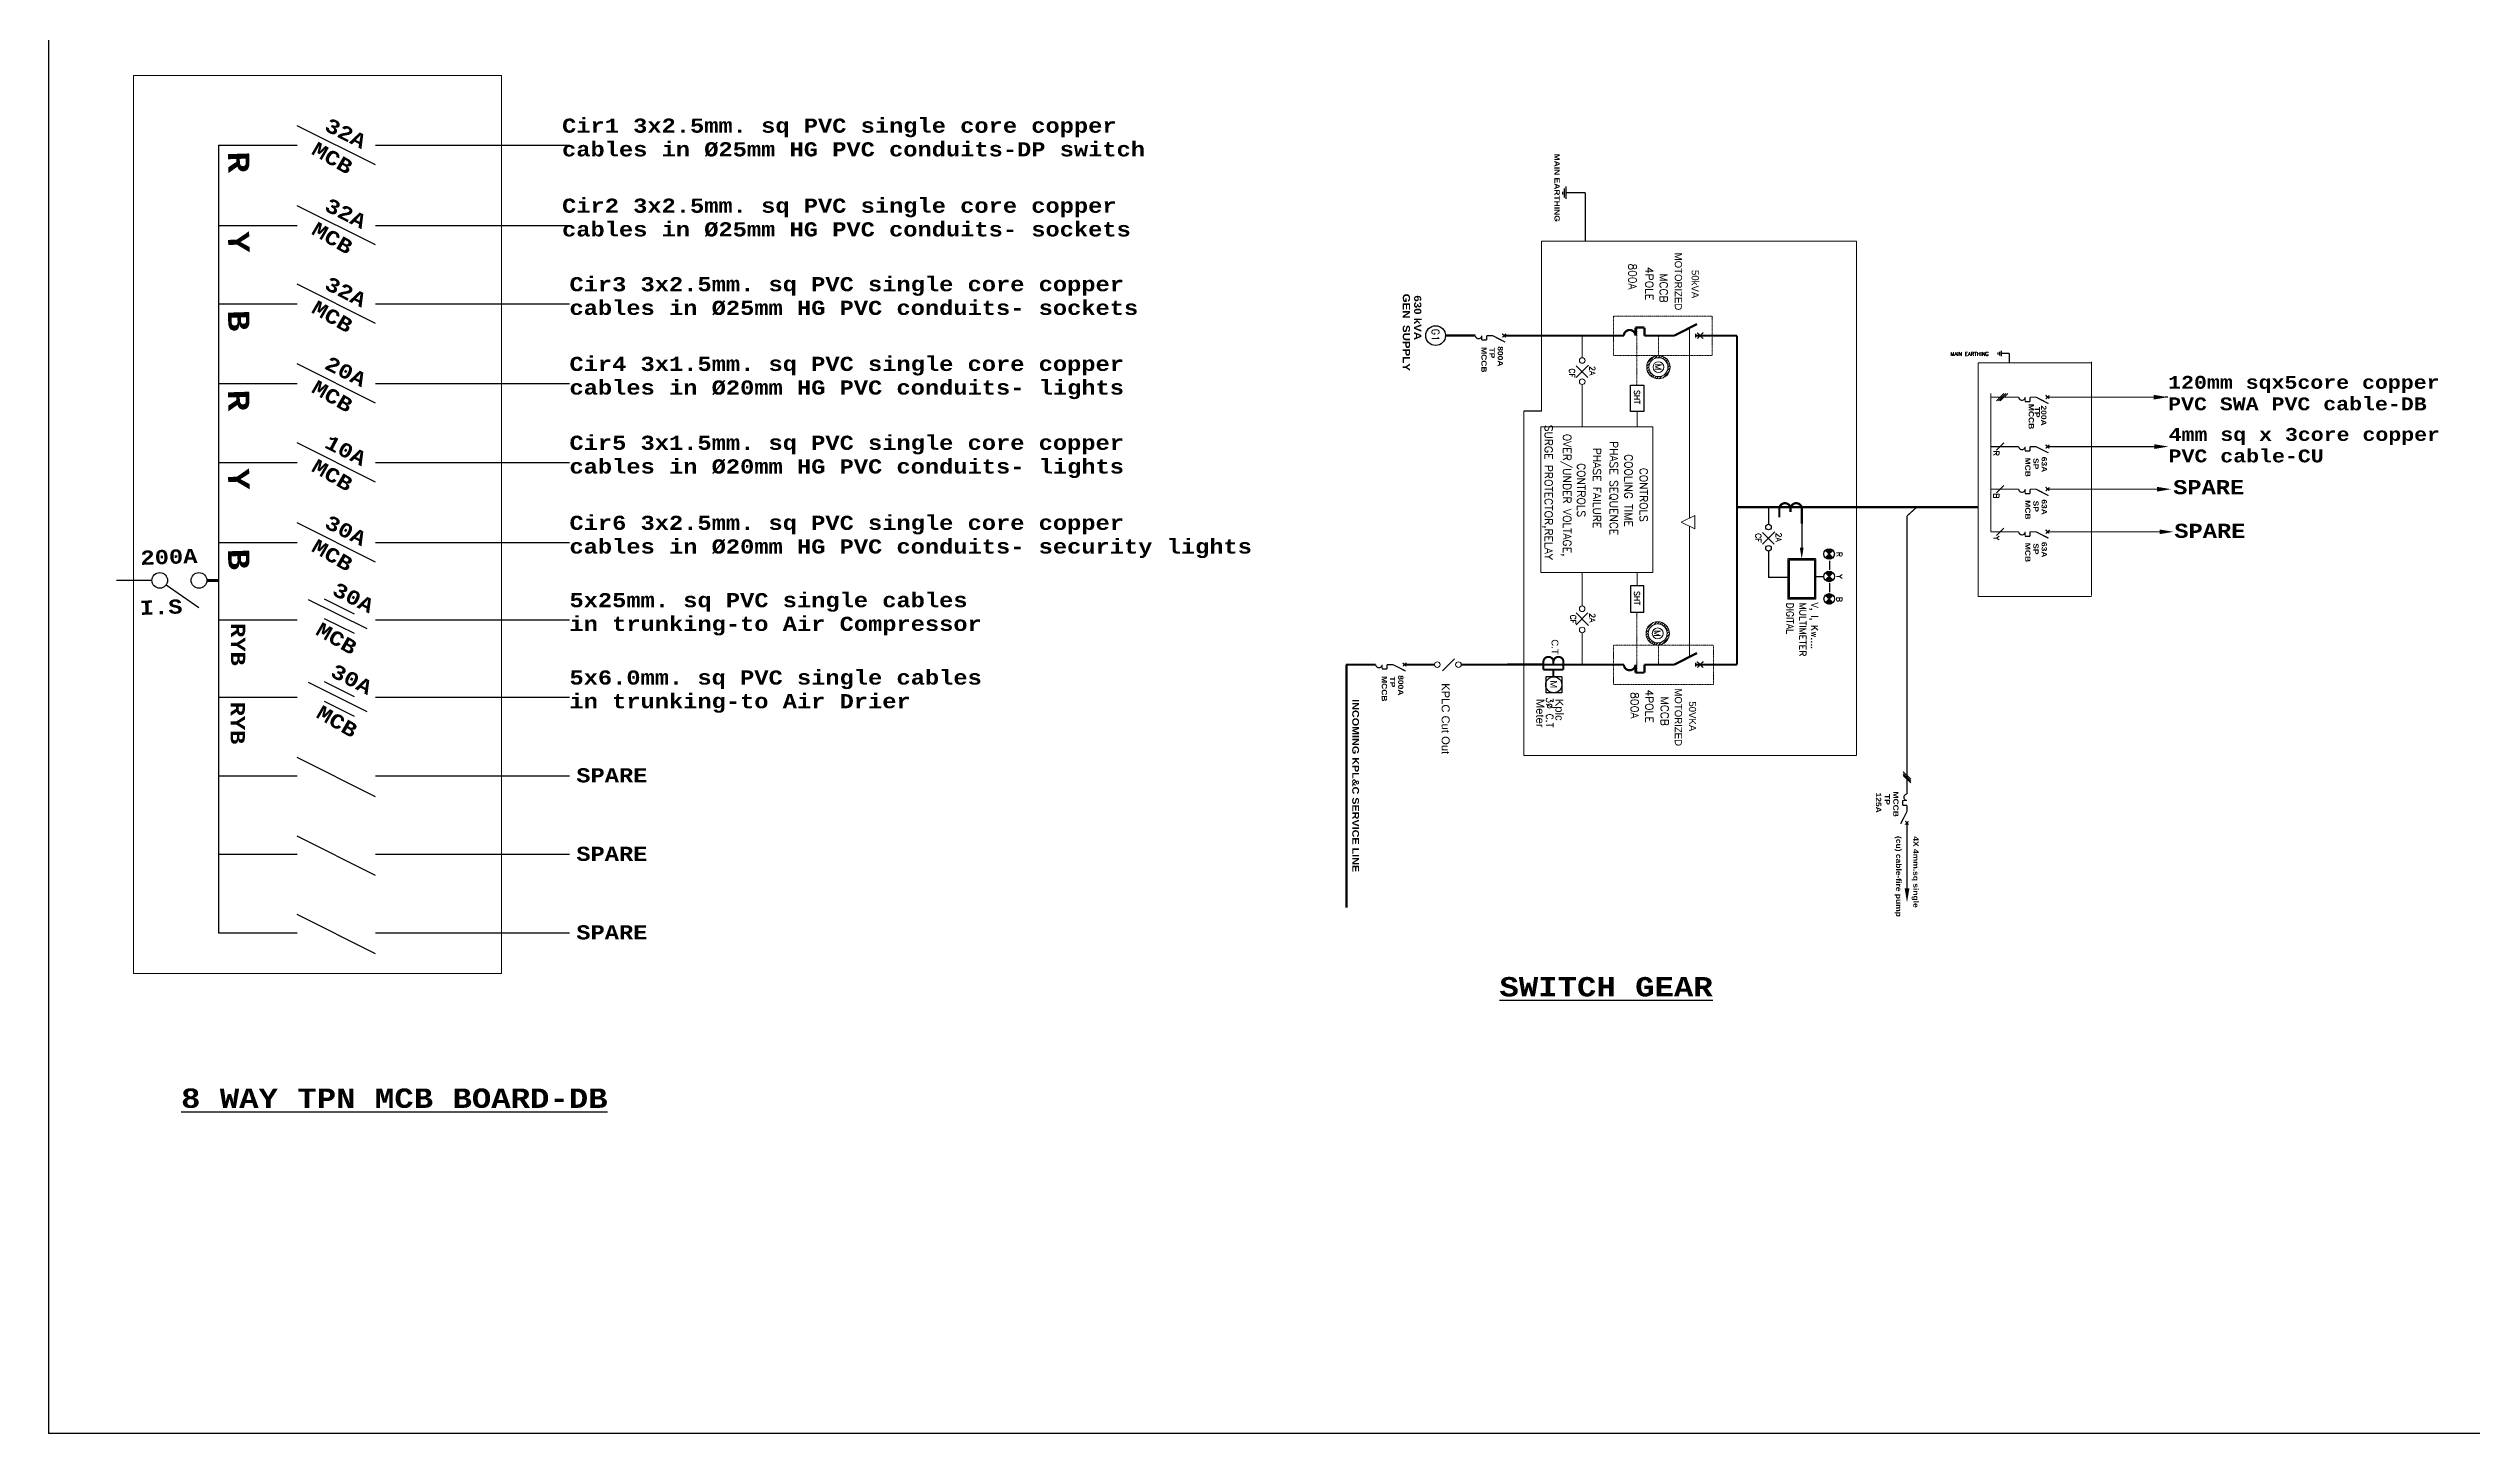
# Model space of a CAD drawing. Header units: millimetres. Extents: x 3554773 to 3850347, y -1853213 to -1653133.
# Drawn here: x 3554773 to 3733527, y -1853213 to -1751071 of the extents above; entities that cross this region are included whole.
import ezdxf

# ---------------------------------------------------------------- set-up
doc = ezdxf.new("R2010")
doc.units = ezdxf.units.MM
doc.header["$MEASUREMENT"] = 0
for name, pattern in [('CENTER', [2, 1.25, -0.25, 0.25, -0.25]), ('DASHED100', [700, 200, -150, 200, -150]), ('HIDDEN2', [0.1875, 0.125, -0.0625])]:
    doc.linetypes.add(name, pattern=pattern)
for name, color, linetype in [('25LINE', 5, 'Continuous'), ('35LINE', 2, 'Continuous'), ('COLS', 6, 'Continuous'), ('LI', 6, 'Continuous'), ('SP', 4, 'Continuous'), ('TITLE_BLOCK', 7, 'Continuous'), ('TX200', 3, 'Continuous'), ('W', 7, 'CENTER')]:
    doc.layers.add(name, color=color, linetype=linetype)
doc.layers.add('title', color=10, linetype='Continuous', lineweight=30)
doc.styles.add('GENERATED_STYLE_1', font='arial.ttf')
doc.styles.add('GENERATED_STYLE_4', font='comici.ttf')
doc.styles.add('ROMANS', font='romans', dxfattribs={"height": 100})
doc.styles.add('style1', font='')
doc.styles.get('style1').set_extended_font_data('Arial Black')

msp = doc.modelspace()

# ---------------------------------------------------------------- hatches: boundary and pattern name
at = {"layer": 'LI', "lineweight": 0}
h = msp.add_hatch(dxfattribs=at)
h.set_pattern_fill('ANSI31', scale=1159.136227, angle=-90, style=0)
h.set_pattern_definition([(225, (1043371.98, 192480.73), (-102.454136, 102.454136), [])])
edge = h.paths.add_edge_path(flags=17)
edge.add_arc((3673544, -1774573), 698, 0, 360)
edge = h.paths.add_edge_path()
edge.add_arc((3673544, -1774573), 863, 0, 360)
h = msp.add_hatch(dxfattribs=at)
h.set_pattern_fill('ANSI31', scale=521.611302, angle=-90, style=0)
h.set_pattern_definition([(225, (2116976.64, -302089.253), (-46.1043611, 46.1043611), [])])
h.paths.add_polyline_path([(3685860, -1788076, -0.1989124), (3686135, -1787962, -0.1989124), (3686410, -1788076), (3686135, -1788351)])
h.paths.add_polyline_path([(3685860, -1788627), (3686135, -1788351), (3686410, -1788627, -0.1989124), (3686135, -1788741, -0.1989124)])
h = msp.add_hatch(dxfattribs=at)
h.set_pattern_fill('ANSI31', scale=521.611302, angle=-90, style=0)
h.set_pattern_definition([(225, (2116979.45, -303745.976), (-46.1043611, 46.1043611), [])])
h.paths.add_polyline_path([(3685862, -1789733, -0.1989124), (3686138, -1789618, -0.1989124), (3686413, -1789733), (3686138, -1790008)])
h.paths.add_polyline_path([(3685862, -1790283), (3686138, -1790008), (3686413, -1790283, -0.1989124), (3686138, -1790397, -0.1989124)])
h = msp.add_hatch(dxfattribs=at)
h.set_pattern_fill('ANSI31', scale=521.611302, angle=-90, style=0)
h.set_pattern_definition([(225, (2116982.26, -305402.7), (-46.1043611, 46.1043611), [])])
h.paths.add_polyline_path([(3685865, -1791389, -0.1989124), (3686141, -1791275, -0.1989124), (3686416, -1791389), (3686141, -1791665)])
h.paths.add_polyline_path([(3685865, -1791940), (3686141, -1791665), (3686416, -1791940, -0.1989124), (3686141, -1792054, -0.1989124)])
h = msp.add_hatch(dxfattribs=at)
h.set_pattern_fill('ANSI31', scale=1159.136227, angle=-90, style=0)
h.set_pattern_definition([(225, (1043316.97, 172846.46), (-102.454136, 102.454136), [])])
edge = h.paths.add_edge_path(flags=17)
edge.add_arc((3673489, -1794207), 698, 0, 360)
edge = h.paths.add_edge_path()
edge.add_arc((3673489, -1794207), 863, 0, 360)

# ---------------------------------------------------------------- linework, layer by layer
at = {"layer": '35LINE', "color": 7, "lineweight": 30}
for p, q in [((3578905, -1759660), (3573115, -1756765)), ((3567325, -1758213), (3573115, -1758213)), ((3578905, -1758213), (3593208, -1758213)), ((3567325, -1764116), (3573115, -1764116)), ((3578905, -1765564), (3573115, -1762669)), ((3578905, -1764116), (3593208, -1764116)), ((3578905, -1771354), (3573115, -1768459)), ((3567325, -1769906), (3573115, -1769906)), ((3578905, -1769906), (3593208, -1769906)), ((3578905, -1777229), (3573115, -1774334)), ((3567325, -1775782), (3573115, -1775782)), ((3578905, -1775782), (3593208, -1775782)), ((3578905, -1783047), (3573115, -1780152)), ((3567325, -1781599), (3573115, -1781599)), ((3578905, -1781599), (3593208, -1781599)), ((3567325, -1787503), (3573115, -1787503)), ((3578905, -1788950), (3573115, -1786055)), ((3578905, -1787503), (3593208, -1787503)), ((3562404, -1790298), (3559795, -1790298)), ((3563460, -1790626), (3565878, -1792287)), ((3578277, -1793881), (3573962, -1791723)), ((3577348, -1792784), (3575143, -1791681)), ((3567325, -1793207), (3573115, -1793207)), ((3577348, -1794225), (3575143, -1793123)), ((3578905, -1793207), (3593208, -1793207)), ((3578277, -1799985), (3573962, -1797827)), ((3577348, -1798888), (3575143, -1797785)), ((3567325, -1798911), (3573115, -1798911)), ((3577348, -1800329), (3575143, -1799227)), ((3578905, -1798911), (3593208, -1798911)), ((3578905, -1806262), (3573115, -1803367)), ((3567325, -1804701), (3573115, -1804701)), ((3578905, -1804701), (3593208, -1804701)), ((3578905, -1804701), (3593208, -1804701)), ((3567325, -1810491), (3573115, -1810491)), ((3578905, -1812052), (3573115, -1809157)), ((3578905, -1810491), (3593208, -1810491)), ((3578905, -1817842), (3573115, -1814947)), ((3567325, -1816281), (3573115, -1816281)), ((3578905, -1816281), (3593208, -1816281))]:
    msp.add_line(p, q, dxfattribs=at)
at = {"layer": '35LINE', "color": 7}
msp.add_line((3566457, -1790298), (3567325, -1790298), dxfattribs=at)
at = {"layer": '35LINE', "color": 7, "lineweight": 30}
for centre in [(3562983, -1790298), (3565878, -1790298)]:
    msp.add_circle(centre, 579, dxfattribs=at)
at = {"layer": 'COLS', "color": 7, "linetype": 'Continuous', "lineweight": 15, "ltscale": 20}
for p, q in [((3561037, -1753072), (3588201, -1753072)), ((3561037, -1819299), (3561037, -1753072)), ((3588201, -1819299), (3588201, -1753072)), ((3561037, -1819299), (3588205, -1819299))]:
    msp.add_line(p, q, dxfattribs=at)
at = {"layer": 'COLS', "color": 7, "linetype": 'CENTER', "lineweight": 15, "ltscale": 20}
for p, q in [((3664925, -1765280), (3664925, -1777824)), ((3664925, -1765280), (3688155, -1765280)), ((3688155, -1765280), (3688155, -1803208)), ((3705485, -1774246), (3697132, -1774246)), ((3697132, -1791477), (3697132, -1774246)), ((3705485, -1791411), (3705485, -1774181)), ((3663602, -1777824), (3663602, -1803241)), ((3705485, -1791486), (3697132, -1791477)), ((3663604, -1803208), (3688155, -1803208))]:
    msp.add_line(p, q, dxfattribs=at)
at = {"layer": 'COLS', "color": 7}
for p, q in [((3665226, -1797402), (3665226, -1798585)), ((3666409, -1797402), (3665226, -1797402)), ((3666409, -1797402), (3666409, -1798585)), ((3666409, -1798585), (3665226, -1798585))]:
    msp.add_line(p, q, dxfattribs=at)
for points in [[(3671490, -1777841), (3671490, -1775907), (3672477, -1775907), (3672477, -1777841)], [(3671490, -1790707), (3671490, -1792641), (3672477, -1792641), (3672477, -1790707)]]:
    msp.add_lwpolyline(points, close=True, dxfattribs=at)
for centre, radius in [((3657108, -1772244), 729), ((3686135, -1788351), 389), ((3686138, -1790008), 389), ((3686141, -1791665), 389), ((3665818, -1797994), 592)]:
    msp.add_circle(centre, radius, dxfattribs=at)
at = {"layer": 'LI', "color": 7, "lineweight": 9}
for p, q in [((3698488, -1777060), (3699034, -1776513)), ((3698627, -1777060), (3699174, -1776513)), ((3698761, -1777060), (3699308, -1776513)), ((3698488, -1780703), (3699034, -1780157)), ((3698488, -1783845), (3699034, -1783299)), ((3698488, -1786988), (3699034, -1786441)), ((3691609, -1804420), (3692155, -1804966)), ((3691609, -1804559), (3692155, -1805106)), ((3691609, -1804693), (3692155, -1805239))]:
    msp.add_line(p, q, dxfattribs=at)
at = {"layer": 'LI', "color": 7, "linetype": 'DASHED100', "lineweight": 25}
msp.add_line((3711121, -1776786), (3710808, -1776786), dxfattribs=at)
at = {"layer": 'LI', "color": 7, "linetype": 'Continuous', "lineweight": 25}
msp.add_line((3664925, -1777824), (3663602, -1777824), dxfattribs=at)
at = {"layer": 'LI', "color": 7, "lineweight": 15}
for p, q in [((3664870, -1778981), (3664870, -1789705)), ((3673142, -1778981), (3664870, -1778981)), ((3673142, -1789705), (3673142, -1778981)), ((3676217, -1785509), (3675224, -1786006)), ((3676217, -1785509), (3676217, -1786503)), ((3675224, -1786006), (3676217, -1786503)), ((3664870, -1789705), (3673142, -1789705))]:
    msp.add_line(p, q, dxfattribs=at)
at = {"layer": 'LI', "color": 7}
for p, q in [((3684116, -1786106), (3684114, -1788324)), ((3686164, -1788857), (3686164, -1789512)), ((3685134, -1790008), (3685748, -1790008)), ((3686167, -1790514), (3686167, -1791169))]:
    msp.add_line(p, q, dxfattribs=at)
at = {"layer": 'LI', "color": 7, "lineweight": 50}
msp.add_line((3663807, -1796712), (3663807, -1796712), dxfattribs=at)
at = {"layer": 'LI', "color": 7, "lineweight": 9}
for centre, radius in [((3673544, -1774573), 863), ((3673544, -1774573), 698), ((3673489, -1794207), 863), ((3673489, -1794207), 698)]:
    msp.add_circle(centre, radius, dxfattribs=at)
at = {"layer": 'LI', "color": 7, "lineweight": 0}
for centre in [(3673544, -1774573), (3673489, -1794207)]:
    msp.add_circle(centre, 400, dxfattribs=at)
at = {"layer": 'LI', "color": 7}
msp.add_solid([(3683976, -1787885), (3684252, -1787885), (3684114, -1788713)], dxfattribs=at)
at = {"layer": 'SP', "color": 7}
for p, q in [((3666489, -1761833), (3666489, -1761634)), ((3666619, -1762064), (3666619, -1761402)), ((3666748, -1762152), (3666748, -1761261)), ((3666748, -1761707), (3666748, -1761707)), ((3668141, -1761707), (3666748, -1761707)), ((3668141, -1761707), (3668141, -1765280)), ((3676268, -1772127), (3676268, -1772379)), ((3698618, -1773637), (3698618, -1773503)), ((3698734, -1773701), (3698734, -1773433)), ((3698859, -1773768), (3698859, -1773366)), ((3699423, -1773567), (3698859, -1773567)), ((3699423, -1773567), (3699423, -1774238)), ((3681664, -1784899), (3681664, -1786158)), ((3681664, -1784899), (3681664, -1786158)), ((3681217, -1787626), (3682138, -1786705)), ((3681217, -1787626), (3682138, -1786705)), ((3682088, -1787626), (3681217, -1786755)), ((3682088, -1787626), (3681217, -1786755)), ((3681664, -1788136), (3681664, -1790081)), ((3681664, -1788136), (3681664, -1790081)), ((3685134, -1788713), (3683095, -1788713)), ((3683095, -1788713), (3683095, -1791679)), ((3685051, -1788796), (3683177, -1788796)), ((3683177, -1788796), (3683177, -1791596)), ((3685051, -1788796), (3685051, -1791596)), ((3685134, -1788713), (3685134, -1791679)), ((3683095, -1790081), (3681664, -1790081)), ((3685134, -1791679), (3683095, -1791679)), ((3685051, -1791596), (3683177, -1791596)), ((3676268, -1796387), (3676268, -1796639))]:
    msp.add_line(p, q, dxfattribs=at)
at = {"layer": 'SP', "color": 7, "lineweight": 15}
for p, q in [((3667919, -1772249), (3667919, -1773873)), ((3675823, -1785706), (3675823, -1771684)), ((3667472, -1775341), (3668393, -1774420)), ((3668343, -1775341), (3667472, -1774470)), ((3667919, -1775852), (3667919, -1778981)), ((3671984, -1777841), (3671984, -1778981)), ((3675823, -1795944), (3675823, -1786306)), ((3667919, -1789705), (3667919, -1792183)), ((3671984, -1789705), (3671984, -1790707)), ((3667470, -1792693), (3668391, -1793614)), ((3668341, -1792693), (3667470, -1793564)), ((3667917, -1794161), (3667917, -1796510)), ((3658487, -1796086), (3657616, -1796957))]:
    msp.add_line(p, q, dxfattribs=at)
at = {"layer": 'SP', "color": 7, "linetype": 'HIDDEN2', "lineweight": 15}
for p, q in [((3671942, -1771657), (3671942, -1775907)), ((3673544, -1772249), (3673544, -1773709)), ((3671942, -1792641), (3671942, -1797103)), ((3673544, -1796510), (3673544, -1795068))]:
    msp.add_line(p, q, dxfattribs=at)
msp.add_lwpolyline([(3670226, -1770808), (3670226, -1773709), (3677500, -1773709), (3677500, -1770808)], close=True, dxfattribs=at)
at = {"layer": 'SP', "color": 7}
for points, const_width in [([(3674713, -1772249), (3676392, -1771394)], 166), ([(3657837, -1772244), (3660042, -1772244)], 166), ([(3657837, -1772244), (3660042, -1772244)], 166), ([(3660510, -1772575), (3660510, -1772249)], 91.1), ([(3660510, -1772575), (3660874, -1772575)], 91.1), ([(3660874, -1772575), (3660874, -1772249)], 91.1), ([(3660874, -1772249), (3661308, -1772249)], 91.1), ([(3661308, -1772249), (3662231, -1772719)], 91.1), ([(3662164, -1772249), (3670995, -1772249)], 166), ([(3671846, -1771657), (3672508, -1771657)], 166), ([(3671846, -1771657), (3671846, -1772249)], 166), ([(3672508, -1771657), (3672508, -1772249)], 166), ([(3672508, -1772249), (3674713, -1772249)], 166), ([(3676268, -1772249), (3679338, -1772249)], 166), ([(3676268, -1772249), (3678937, -1772249)], 166), ([(3679338, -1796510), (3679338, -1772249)], 166), ([(3698062, -1783274), (3698062, -1776506)], 91.1), ([(3698062, -1776786), (3698782, -1776786)], 91.1), ([(3698062, -1776786), (3700129, -1776786)], 91.1), ([(3700597, -1777112), (3700597, -1776786)], 91.1), ([(3700961, -1777112), (3700961, -1776786)], 91.1), ([(3700961, -1776786), (3701394, -1776786)], 91.1), ([(3701394, -1776786), (3702318, -1777257)], 91.1), ([(3702250, -1776786), (3710081, -1776786)], 91.1), ([(3700597, -1777112), (3700961, -1777112)], 91.1), ([(3698062, -1780430), (3700129, -1780430)], 91.1), ([(3700597, -1780756), (3700597, -1780430)], 91.1), ([(3700961, -1780756), (3700961, -1780430)], 91.1), ([(3700961, -1780430), (3701394, -1780430)], 91.1), ([(3701394, -1780430), (3702318, -1780900)], 91.1), ([(3702249, -1780430), (3710130, -1780430)], 91.1), ([(3700597, -1780756), (3700961, -1780756)], 91.1), ([(3698062, -1786715), (3698062, -1783274)], 91.1), ([(3698062, -1783572), (3700129, -1783572)], 91.1), ([(3700597, -1783898), (3700597, -1783572)], 91.1), ([(3700597, -1783898), (3700961, -1783898)], 91.1), ([(3700961, -1783898), (3700961, -1783572)], 91.1), ([(3700961, -1783572), (3701394, -1783572)], 91.1), ([(3701394, -1783572), (3702318, -1784043)], 91.1), ([(3702249, -1783572), (3710326, -1783572)], 91.1), ([(3679338, -1784899), (3697132, -1784890)], 166), ([(3682463, -1785647), (3682464, -1785015)], 166), ([(3683294, -1785252), (3683294, -1785016)], 166), ([(3684116, -1786106), (3684118, -1785018)], 166), ([(3691882, -1785546), (3692584, -1784915)], 91.1), ([(3691882, -1803935), (3691882, -1785546)], 91.1), ([(3691882, -1803935), (3691882, -1785546)], 91.1), ([(3698062, -1786715), (3700129, -1786715)], 91.1), ([(3700597, -1787041), (3700597, -1786715)], 91.1), ([(3700597, -1787041), (3700961, -1787041)], 91.1), ([(3700961, -1787041), (3700961, -1786715)], 91.1), ([(3700961, -1786715), (3701394, -1786715)], 91.1), ([(3701394, -1786715), (3702318, -1787185)], 91.1), ([(3702249, -1786715), (3710509, -1786715)], 91.1), ([(3566457, -1790307), (3567325, -1790307)], 213), ([(3650488, -1796510), (3652693, -1796510)], 166), ([(3650488, -1796510), (3652693, -1796510)], 166), ([(3650537, -1796505), (3650537, -1814441)], 166), ([(3653161, -1796836), (3653161, -1796510)], 91.1), ([(3653525, -1796836), (3653525, -1796510)], 91.1), ([(3653525, -1796510), (3653959, -1796510)], 91.1), ([(3653959, -1796510), (3654882, -1796980)], 91.1), ([(3654814, -1796510), (3657019, -1796510)], 166), ([(3654814, -1796510), (3657019, -1796510)], 166), ([(3658997, -1796510), (3670995, -1796510)], 166), ([(3665073, -1796501), (3662389, -1796501)], 166), ([(3665062, -1796892), (3665062, -1796303)], 148), ([(3665797, -1796514), (3665797, -1796303)], 148), ([(3666538, -1796892), (3666538, -1796303)], 148), ([(3671846, -1797103), (3671846, -1796510)], 166), ([(3671846, -1797103), (3671846, -1796510)], 166), ([(3672508, -1797103), (3672508, -1796510)], 166), ([(3672508, -1797103), (3672508, -1796510)], 166), ([(3672508, -1796510), (3674713, -1796510)], 166), ([(3672508, -1796510), (3674713, -1796510)], 166), ([(3674713, -1796510), (3676392, -1795654)], 166), ([(3676268, -1796510), (3679338, -1796510)], 166), ([(3653161, -1796836), (3653525, -1796836)], 91.1), ([(3666538, -1796892), (3665062, -1796892)], 148), ([(3665800, -1796892), (3665800, -1797402)], 148), ([(3671846, -1797103), (3672508, -1797103)], 166), ([(3671846, -1797103), (3672508, -1797103)], 166), ([(3691882, -1803935), (3691882, -1806061)], 91.1), ([(3691882, -1803994), (3691882, -1804714)], 91.1), ([(3691556, -1806529), (3691882, -1806529)], 91.1), ([(3691556, -1806529), (3691556, -1806893)], 91.1), ([(3691556, -1806893), (3691882, -1806893)], 91.1), ([(3691882, -1806893), (3691882, -1807326)], 91.1), ([(3691882, -1807326), (3691412, -1808250)], 91.1), ([(3691882, -1808182), (3691882, -1813009)], 91.1)]:
    msp.add_lwpolyline(points, dxfattribs=dict(at, const_width=const_width))
for points, const_width in [([(3660042, -1772244, 1), (3660510, -1772244, 1)], 91.1), ([(3670995, -1772258, -1), (3671846, -1772258, -1)], 166), ([(3700129, -1776782, 1), (3700597, -1776782, 1)], 91.1), ([(3700129, -1780425, 1), (3700597, -1780425, 1)], 91.1), ([(3700129, -1783568, 1), (3700597, -1783568, 1)], 91.1), ([(3683292, -1785019, 1), (3682464, -1785018, 1)], 166), ([(3684120, -1785020, 1), (3683292, -1785019, 1)], 166), ([(3700129, -1786710, 1), (3700597, -1786710, 1)], 91.1), ([(3652693, -1796505, 1), (3653161, -1796505, 1)], 91.1), ([(3665060, -1796306, -1), (3665799, -1796306, -1)], 148), ([(3665799, -1796306, -1), (3666538, -1796306, -1)], 148), ([(3670995, -1796501, 1), (3671846, -1796501, 1)], 166), ([(3670995, -1796501, 1), (3671846, -1796501, 1)], 166), ([(3691887, -1806061, 1), (3691887, -1806529, 1)], 91.1)]:
    msp.add_lwpolyline(points, format="xyb", dxfattribs=dict(at, const_width=const_width))
at = {"layer": 'SP', "color": 7, "linetype": 'HIDDEN2', "lineweight": 13}
msp.add_lwpolyline([(3670226, -1795068), (3670226, -1797970), (3677597, -1797970), (3677597, -1795068)], close=True, dxfattribs=at)
at = {"layer": 'SP', "color": 7, "lineweight": 15}
for centre in [(3667919, -1774081), (3667919, -1775644), (3667917, -1792390), (3667917, -1793953), (3657227, -1796510), (3658790, -1796510)]:
    msp.add_circle(centre, 207, dxfattribs=at)
at = {"layer": 'SP', "color": 7}
for centre in [(3681664, -1786365), (3681664, -1786365), (3681664, -1787929)]:
    msp.add_circle(centre, 207, dxfattribs=at)
for points in [[(3710081, -1776960), (3710081, -1776613), (3711121, -1776786)], [(3710081, -1776960), (3710081, -1776613), (3711121, -1776786)], [(3710130, -1780603), (3710130, -1780256), (3711171, -1780430)], [(3710130, -1780603), (3710130, -1780256), (3711171, -1780430)], [(3710326, -1783746), (3710326, -1783399), (3711367, -1783572)], [(3710326, -1783746), (3710326, -1783399), (3710326, -1783399)], [(3710509, -1786888), (3710509, -1786541), (3711550, -1786715)], [(3710509, -1786888), (3710509, -1786541), (3711550, -1786715)], [(3691709, -1813009), (3692056, -1813009), (3691882, -1814050)], [(3691709, -1813009), (3692056, -1813009), (3691882, -1814050)]]:
    msp.add_solid(points, dxfattribs=at)
at = {"layer": 'title', "color": 0, "linetype": 'Continuous', "lineweight": -3}
for p in [(3554773, -1653144), (3813155, -1853202)]:
    msp.add_line(p, (3554773, -1853213), dxfattribs=at)
at = {"layer": 'title', "color": 0, "linetype": 'Continuous', "lineweight": 30}
msp.add_line((3567325, -1758213), (3567325, -1816281), dxfattribs=at)
at = {"layer": 'W', "color": 7}
for p, q in [((3662278, -1772364), (3662047, -1772133)), ((3662278, -1772133), (3662047, -1772364)), ((3676834, -1772459), (3676414, -1772040)), ((3676834, -1772040), (3676414, -1772459)), ((3702365, -1776902), (3702134, -1776671)), ((3702365, -1776671), (3702134, -1776902)), ((3702365, -1780545), (3702134, -1780315)), ((3702365, -1780315), (3702134, -1780545)), ((3702365, -1783688), (3702134, -1783457)), ((3702365, -1783457), (3702134, -1783688)), ((3702365, -1786830), (3702134, -1786599)), ((3702365, -1786599), (3702134, -1786830)), ((3685860, -1788076), (3686410, -1788627)), ((3686410, -1788076), (3685860, -1788627)), ((3686413, -1789733), (3685862, -1790283)), ((3685862, -1789733), (3686413, -1790283)), ((3685865, -1791389), (3686416, -1791940)), ((3686416, -1791389), (3685865, -1791940)), ((3654929, -1796625), (3654699, -1796394)), ((3654929, -1796394), (3654699, -1796625)), ((3676834, -1796300), (3676414, -1796720)), ((3676834, -1796720), (3676414, -1796300)), ((3691767, -1808297), (3691997, -1808066)), ((3691997, -1808297), (3691767, -1808066))]:
    msp.add_line(p, q, dxfattribs=at)

# ---------------------------------------------------------------- texts
at = {"layer": '25LINE', "color": 1, "style": 'ROMANS'}
msp.add_text('R', height=421, rotation=270, dxfattribs=at).set_placement((3698252, -1780727))
at = {"layer": '25LINE', "color": 5, "style": 'ROMANS'}
msp.add_text('B', height=421, rotation=270, dxfattribs=at).set_placement((3698252, -1783869))
at = {"layer": '25LINE', "color": 2, "style": 'ROMANS'}
msp.add_text('Y', height=421, rotation=270, dxfattribs=at).set_placement((3698251, -1787012))
at = {"layer": 'LI', "color": 7, "style": 'GENERATED_STYLE_1'}
for s, height, p in [('C.T', 502.7, (3665660, -1794644)), ('KPLC Cut Out', 591.4, (3657549, -1797880)), ('M', 503, (3665558, -1797663)), ('Meter', 591.4, (3664527, -1799038)), ('Kplc', 591.4, (3665945, -1799034))]:
    msp.add_text(s, height=height, rotation=270, dxfattribs=at).set_placement(p)
at = {"layer": 'SP', "color": 7}
for s, height, style, p in [('MAIN EARTHING', 390.32, 'style1', (3665874, -1758824)), ('GEN  SUPPLY', 529.89, 'style1', (3654686, -1769154)), ('630 kVA', 529.9, 'style1', (3655519, -1769278)), ('G1', 529.9, 'ROMANS', (3656836, -1771740)), ('MCCB', 390.3, 'style1', (3660480, -1773095)), ('TP', 390.3, 'style1', (3661080, -1773126)), ('800A', 390.3, 'style1', (3661689, -1773030)), ('CF', 414, 'ROMANS', (3666962, -1774667)), ('2A', 414, 'ROMANS', (3668469, -1774495)), ('M', 464, 'ROMANS', (3673295, -1774320)), ('SHT', 414, 'ROMANS', (3671746, -1776264)), ('MCCB', 390.3, 'style1', (3700854, -1777282)), ('TP', 390.3, 'style1', (3701291, -1777493)), ('200A', 390.3, 'style1', (3701776, -1777397)), ('MCB', 390.3, 'style1', (3700598, -1781244)), ('SP', 390.3, 'style1', (3701199, -1781275)), ('63A', 390.3, 'style1', (3701808, -1781179)), ('MCB', 390.3, 'style1', (3700598, -1784387)), ('SP', 390.3, 'style1', (3701199, -1784417)), ('63A', 390.3, 'style1', (3701808, -1784322)), ('CF', 414, 'ROMANS', (3680706, -1786823)), ('2A', 414, 'ROMANS', (3682213, -1786780)), ('63A', 390.3, 'style1', (3701808, -1787464)), ('MCB', 390.3, 'style1', (3700598, -1787529)), ('SP', 390.3, 'style1', (3701199, -1787559)), ('CF', 414, 'ROMANS', (3667045, -1792824)), ('2A', 414, 'ROMANS', (3668467, -1792718)), ('SHT', 414, 'ROMANS', (3671746, -1791088)), ('M', 464, 'ROMANS', (3673240, -1793954)), ('MCCB', 390.3, 'style1', (3653131, -1797356)), ('TP', 390.3, 'style1', (3653731, -1797387)), ('800A', 390.3, 'style1', (3654341, -1797291)), ('INCOMING KPL&C SERVICE LINE', 496.77, 'style1', (3650953, -1799059)), ('125A', 390.3, 'style1', (3689587, -1805945)), ('TP', 390.3, 'style1', (3690226, -1806054)), ('MCCB', 390.3, 'style1', (3690863, -1805866)), ('(cu) cable-fire pump', 390.32, 'style1', (3691077, -1809148)), ('4X 4mm.sq single', 390.32, 'style1', (3692344, -1809169))]:
    msp.add_text(s, height=height, rotation=270, dxfattribs=dict(at, style=style)).set_placement(p)
at = {"layer": 'SP', "color": 7, "lineweight": 20, "style": 'ROMANS'}
for s, height, p in [('800A', 579.6, (3671341, -1766920)), ('4POLE', 579.6, (3672583, -1767176)), ('MCCB', 579.6, (3673639, -1767654)), ('SURGE PROTECTOR,RELAY', 579.57, (3665159, -1778821)), ('OVER/UNDER VOLTAGE,', 579.57, (3666518, -1779490)), ('PHASE SEQUENCE', 579.57, (3669960, -1780019)), ('CONTROLS', 579.6, (3667559, -1781642)), ('PHASE FAILURE', 579.57, (3668717, -1780521)), ('COOLING TIME', 579.57, (3671052, -1780982)), ('CONTROLS', 579.6, (3672161, -1781990)), ('800A', 579.6, (3671502, -1798542)), ('4POLE', 579.6, (3672583, -1798335)), ('MCCB', 579.6, (3673713, -1798870))]:
    msp.add_text(s, height=height, rotation=270, dxfattribs=at).set_placement(p)
at = {"layer": 'SP', "color": 7, "lineweight": 18}
for s, p in [('MOTORIZED', (3674750, -1766131)), ('50kVA', (3675991, -1767404)), ('MOTORIZED', (3674750, -1798264)), ('50VKA', (3675791, -1799219))]:
    msp.add_text(s, height=529.9, rotation=270, dxfattribs=at).set_placement(p)
at = {"layer": 'SP', "color": 7, "lineweight": 18, "style": 'ROMANS'}
msp.add_text('MAIN EARTHING', height=281.21, dxfattribs=at).set_placement((3695081, -1773738))
at = {"layer": 'SP', "color": 7, "lineweight": 15, "style": 'ROMANS'}
for s, height, rotation, p in [('R', 414, 270, (3686675, -1788194)), ('Y', 414, 270, (3686678, -1789856)), ('DIGITAL', 496.8, 269.9268, (3683001, -1791934)), ('MULTIMETER', 496.8, 269.9268, (3683946, -1791934)), ('V, I, Kw....', 496.77, 269.9268, (3684820, -1791934)), ('B', 414, 270, (3686681, -1791513))]:
    msp.add_text(s, height=height, rotation=rotation, dxfattribs=at).set_placement(p)
at = {"layer": 'TITLE_BLOCK', "color": 7, "attachment_point": 1, "style": 'GENERATED_STYLE_4'}
for s, insert, char_height, width, rotation in [('{\\fCourier New|b1|i0|c0|p49;32A }', (3575532, -1756141), 1046.65, 51481.86, 333.03977), ('{\\fCourier New|b1|i0|c0|p49;R}', (3569572, -1758637), 1569.98, 77222.79, 271.85361), ('{\\fCourier New|b1|i0|c0|p49;MCB}', (3574623, -1757905), 1046.65, 51481.86, 329.82579), ('{\\fCourier New|b1|i0|c0|p49;32A }', (3575532, -1762045), 1046.65, 51481.86, 333.03977), ('{\\fCourier New|b1|i0|c0|p49;MCB}', (3574623, -1763808), 1046.65, 51481.86, 329.82579), ('{\\fCourier New|b1|i0|c0|p49;Y}', (3569572, -1764540), 1569.98, 77222.79, 271.85361), ('{\\fCourier New|b1|i0|c0|p49;MCB}', (3574623, -1769598), 1046.65, 51481.86, 329.82579), ('{\\fCourier New|b1|i0|c0|p49;32A }', (3575532, -1767835), 1046.65, 51481.86, 333.03977), ('{\\fCourier New|b1|i0|c0|p49;B}', (3569572, -1770330), 1569.98, 77222.79, 271.85361), ('{\\fCourier New|b1|i0|c0|p49;20A }', (3575532, -1773710), 1046.65, 51481.86, 333.03977), ('{\\fCourier New|b1|i0|c0|p49;R}', (3569572, -1776206), 1569.98, 77222.79, 271.85361), ('{\\fCourier New|b1|i0|c0|p49;MCB}', (3574623, -1775474), 1046.65, 51481.86, 329.82579), ('{\\fCourier New|b1|i0|c0|p49;10A }', (3575532, -1779528), 1046.65, 51481.86, 333.03977), ('{\\fCourier New|b1|i0|c0|p49;Y}', (3569572, -1782024), 1569.98, 77222.79, 271.85361), ('{\\fCourier New|b1|i0|c0|p49;MCB}', (3574623, -1781292), 1046.65, 51481.86, 329.82579), ('{\\fCourier New|b1|i0|c0|p49;30A }', (3575532, -1785431), 1046.65, 51481.86, 333.03977), ('{\\fCourier New|b1|i0|c0|p49;MCB}', (3574623, -1787195), 1046.65, 51481.86, 329.82579), ('{\\fCourier New|b1|i0|c0|p49;200A }', (3561543, -1788113), 1046.65, 51481.86, 2.07336), ('{\\fCourier New|b1|i0|c0|p49;B}', (3569572, -1787927), 1569.98, 77222.79, 271.85361), ('{\\fCourier New|b1|i0|c0|p49;30A }', (3576097, -1790386), 1046.65, 51481.86, 333.03977), ('{\\fCourier New|b1|i0|c0|p49;I.S }', (3561495, -1791803), 1046.65, 51481.86, 2.07336), ('{\\fCourier New|b1|i0|c0|p49;RYB}', (3569290, -1793449), 1046.65, 51481.86, 269.90691), ('{\\fCourier New|b1|i0|c0|p49;MCB}', (3574931, -1793337), 1046.65, 51481.86, 329.82579), ('{\\fCourier New|b1|i0|c0|p49;30A }', (3575972, -1796406), 1046.65, 51481.86, 333.03977), ('{\\fCourier New|b1|i0|c0|p49;RYB}', (3569266, -1799243), 1046.65, 51481.86, 269.90691), ('{\\fCourier New|b1|i0|c0|p49;MCB}', (3574969, -1799453), 1046.65, 51481.86, 329.82579)]:
    msp.add_mtext(s, dxfattribs=dict(at, insert=insert, char_height=char_height, width=width, rotation=rotation))
for s, insert, char_height, width in [('{\\fCourier New|b1|i0|c0|p49;Cir1 3x2.5mm. sq PVC single core copper\\Pcables in %%C25mm HG PVC conduits-DP switch}', (3592662, -1756238), 1046.65, 51481.86), ('{\\fCourier New|b1|i0|c0|p49;Cir2 3x2.5mm. sq PVC single core copper\\Pcables in %%C25mm HG PVC conduits- sockets}', (3592662, -1762141), 1046.65, 51481.86), ('{\\fCourier New|b1|i0|c0|p49;Cir3 3x2.5mm. sq PVC single core copper\\Pcables in %%C25mm HG PVC conduits- sockets}', (3593208, -1767931), 1046.65, 51481.86), ('{\\fCourier New|b1|i0|c0|p49;Cir4 3x1.5mm. sq PVC single core copper\\Pcables in %%C20mm HG PVC conduits- lights}', (3593208, -1773807), 1046.65, 51481.86), ('{\\fCourier New|b1|i0|c0|p49;120mm sqx5core copper\\PPVC SWA PVC cable-DB}', (3711146, -1775218), 951.5, 33203.1), ('{\\fCourier New|b1|i0|c0|p49;Cir5 3x1.5mm. sq PVC single core copper\\Pcables in %%C20mm HG PVC conduits- lights}', (3593208, -1779625), 1046.65, 51481.86), ('{\\fCourier New|b1|i0|c0|p49;4mm sq x 3core copper\\PPVC cable-CU}', (3711178, -1779057), 951.5, 33203.1), ('{\\fCourier New|b1|i0|c0|p49;SPARE }', (3711515, -1782899), 1046.65, 51481.86), ('{\\fCourier New|b1|i0|c0|p49;Cir6 3x2.5mm. sq PVC single core copper\\Pcables in %%C20mm HG PVC conduits- security lights}', (3593208, -1785528), 1046.65, 51481.86), ('{\\fCourier New|b1|i0|c0|p49;SPARE }', (3711601, -1786118), 1046.65, 51481.86), ('{\\fCourier New|b1|i0|c0|p49;5x25mm. sq PVC single cables\\Pin trunking-to Air Compressor }', (3593208, -1791232), 1046.65, 51481.86), ('{\\fCourier New|b1|i0|c0|p49;5x6.0mm. sq PVC single cables\\Pin trunking-to Air Drier }', (3593208, -1796937), 1046.65, 51481.86), ('{\\fCourier New|b1|i0|c0|p49;SPARE }', (3593713, -1804148), 1046.65, 51481.86), ('{\\fCourier New|b1|i0|c0|p49;SPARE }', (3593713, -1809938), 1046.65, 51481.86), ('{\\fCourier New|b1|i0|c0|p49;SPARE }', (3593713, -1815728), 1046.65, 51481.86), ('{\\fCourier New|b1|i0|c0|p49;\\LSWITCH GEAR}', (3661814, -1819552), 1427.25, 49804.66), ('{\\fCourier New|b1|i0|c0|p49;\\L8 WAY TPN MCB BOARD-DB}', (3564553, -1827770), 1427.25, 49804.66)]:
    msp.add_mtext(s, dxfattribs=dict(at, insert=insert, char_height=char_height, width=width))
at = {"layer": 'TX200', "color": 7, "lineweight": 15, "style": 'ROMANS'}
msp.add_text('3%%C C.T  ', height=502.7, rotation=270, dxfattribs=at).set_placement((3665269, -1798921))

doc.saveas('drawing.dxf')
